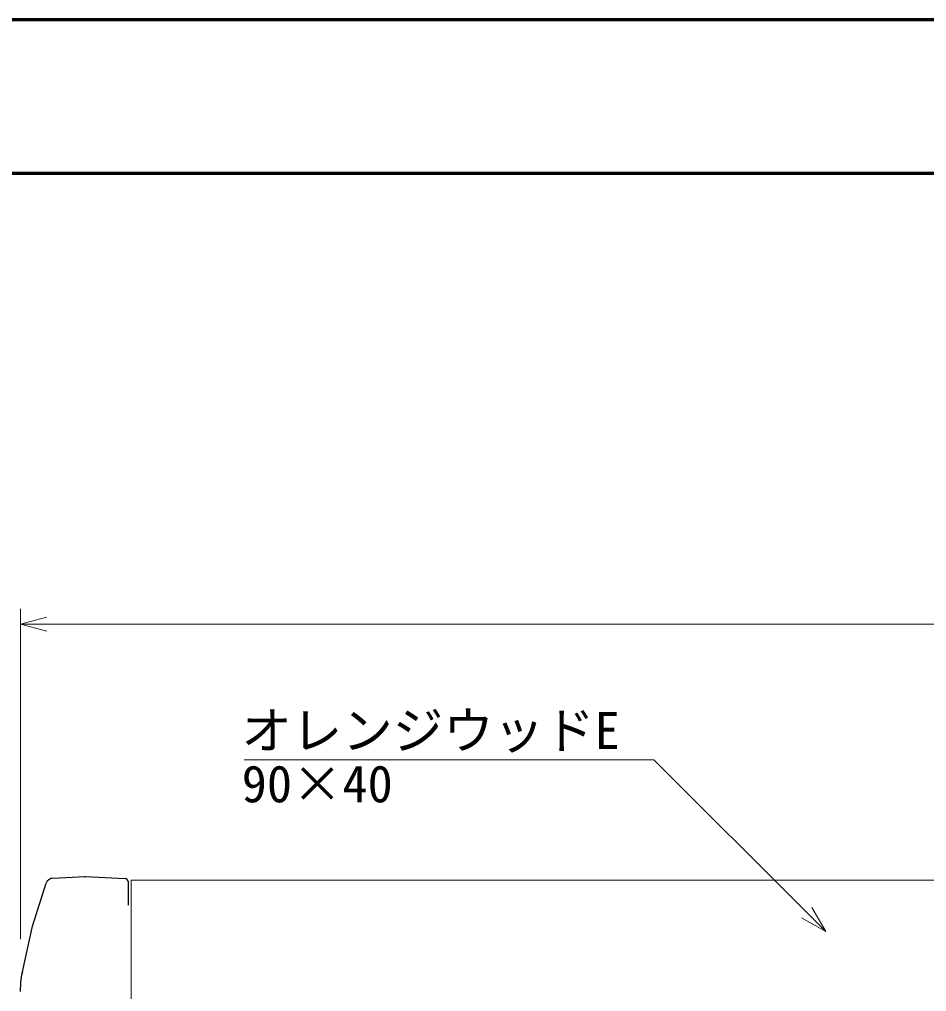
# Model space of a CAD drawing. Units: millimetres, scale not verified. Extents: x -2100 to 2100, y -1485 to 1485.
# Drawn here: x -1275 to -685, y 853 to 1485 of the extents above; entities that cross this region are included whole.
import ezdxf
from ezdxf.enums import TextEntityAlignment as Align

# ---------------------------------------------------------------- set-up
doc = ezdxf.new("R2010")
doc.units = ezdxf.units.MM
doc.header["$LTSCALE"] = 5
for name, color, linetype, lineweight in [('0-4_D-TTL-FRAM', 2, 'Continuous', 18), ('0-A_D-STR', 1, 'Continuous', 18), ('0-D_D-STR-HTXT', 7, 'Continuous', 13), ('0-E_0', 7, 'Continuous', 18), ('0-F_AM_5', 7, 'Continuous', 13)]:
    doc.layers.add(name, color=color, linetype=linetype, lineweight=lineweight)
doc.styles.add('ＭＳ ゴシック', font='')
doc.styles.get('ＭＳ ゴシック').set_extended_font_data('MS Gothic')

# ---------------------------------------------------------------- blocks, each defined once
blk = doc.blocks.new('_Open30')
at = {"layer": '0-E_0'}
blk.add_line((0, 0), (-5, 0), dxfattribs=at)
blk.add_lwpolyline([(-5, 1.34), (0, 0), (-5, -1.34)], dxfattribs=at)

msp = doc.modelspace()

# ---------------------------------------------------------------- linework, layer by layer
at = {"layer": '0-4_D-TTL-FRAM', "lineweight": 70}
for points in [[(-2100, -1485), (-2100, 1485), (2100, 1485), (2100, -1485)], [(-1950, -1385), (-1950, 1385), (1950, 1385), (1950, -1385)]]:
    msp.add_lwpolyline(points, close=True, dxfattribs=at)
at = {"layer": '0-A_D-STR', "lineweight": 30}
for p, q in [((-1204.061, 924.504), (-1204.061, 924.358)), ((-1204.061, 924.358), (-1204.061, 909.234)), ((-1272.66, 865.932), (-1273.111, 864.415)), ((-1273.16, 864.096), (-1273.102, 864.47))]:
    msp.add_line(p, q, dxfattribs=at)
for points in [[(-1272.66, 865.932), (-1266.293, 895.566), (-1257.314, 923.535)], [(-1252.984, 926.81), (-1232.059, 927.734), (-1231.552, 927.757)], [(-1232.567, 927.757), (-1232.059, 927.734), (-1205.973, 926.582), (-1205.936, 926.58)], [(-1273.972, 853.009), (-1273.724, 858.754), (-1273.16, 864.096)]]:
    msp.add_lwpolyline(points, dxfattribs=at)
at = {"layer": '0-A_D-STR'}
msp.add_lwpolyline([(-683.283, 648.349), (-1202.111, 648.349), (-1202.111, 925.423), (-2.111, 925.423), (-2.111, 648.349), (-520.965, 648.349)], dxfattribs=at)
at = {"layer": '0-A_D-STR', "lineweight": 30}
for centre, radius, start, end in [((-1252.241, 921.328), 5.532, 97.72032, 156.48561), ((-1206.114, 924.543), 2.044, 358.90344, 86.04334)]:
    msp.add_arc(centre, radius, start, end, dxfattribs=at)
at = {"layer": '0-D_D-STR-HTXT'}
msp.add_line((-887.334, 1003.594), (-1128.589, 1003.594), dxfattribs=at)
msp.add_lwpolyline([(-763.058, 904.319), (-862.334, 1003.594), (-887.334, 1003.594)], dxfattribs=at)
at = {"layer": '0-F_AM_5'}
for p, q in [((-1273.972, 887.144), (-1273.972, 1101.913)), ((-1256.972, 1091.913), (52.749, 1091.913))]:
    msp.add_line(p, q, dxfattribs=at)

# ---------------------------------------------------------------- block references
at = {"layer": '0-D_D-STR-HTXT', "xscale": 3.5, "yscale": 3.5, "rotation": 315}
msp.add_blockref('_Open30', (-750.684, 891.944), dxfattribs=at)
at = {"layer": '0-F_AM_5', "xscale": 3.4, "yscale": 3.4, "rotation": 180}
msp.add_blockref('_Open30', (-1273.972, 1091.913), dxfattribs=at)

# ---------------------------------------------------------------- texts
at = {"layer": '0-D_D-STR-HTXT', "style": 'ＭＳ ゴシック'}
for s, p in [('オレンジウッドE', (-1130.489, 1003.539)), ('90×40', (-1130.239, 968.823))]:
    msp.add_text(s, height=24.05, dxfattribs=at).set_placement(p, align=Align.BOTTOM_LEFT)

doc.saveas('drawing.dxf')
